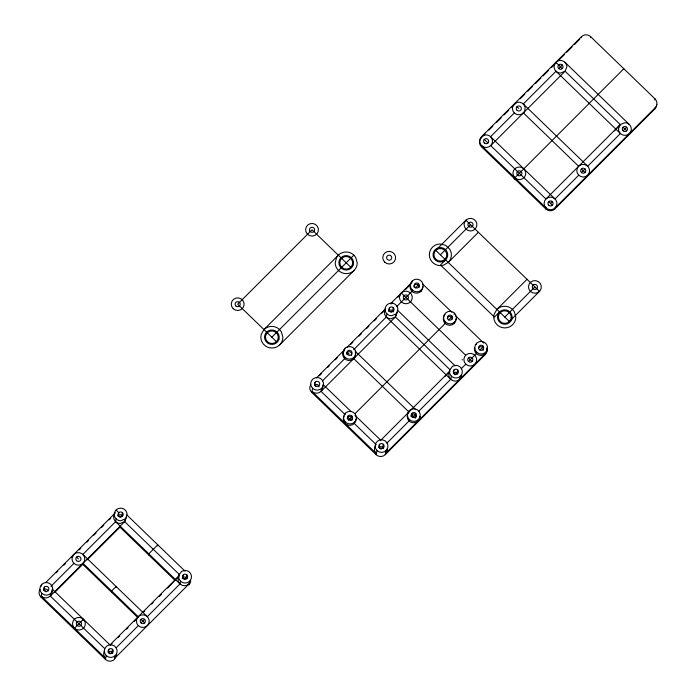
<?xml version="1.0" encoding="UTF-8"?>
<svg xmlns="http://www.w3.org/2000/svg" width="696" height="696" viewBox="0 0 696 696"><rect width="100%" height="100%" fill="white"/><g stroke="black" fill="none" stroke-linecap="round" stroke-linejoin="round"><path stroke-width="1.04" d="M126.489 517.172L124.662 521.643L50.312 596.046L104.765 648.672M178.246 577.845L178.046 579.481A6.429 6.316 12.3 0 0 189.077 583.9L114.718 658.303A6.429 6.316 12.3 0 0 116.545 653.822M397.233 312.487L395.406 316.958L321.056 391.361L345.094 414.59L345.39 413.224M448.99 373.16L448.798 374.796A6.429 6.316 12.3 0 0 455.297 381.086A6.429 6.316 12.3 0 0 461.648 374.735M462.196 359.44L462.196 360.023M41.308 586.241L41.708 584.414M115.319 655.562L114.501 659.33A6.429 6.316 12.3 0 1 105.409 659.373L40.994 597.116L41.821 593.349A6.429 6.316 12.3 0 1 44.561 582.761A6.429 6.316 12.3 0 1 52.531 590.469A6.429 6.316 12.3 0 1 41.821 593.349M44.466 587.085L43.865 589.825L46.075 591.957M50.312 596.046L50.904 593.305M54.793 591.557L54.575 592.583L82.772 564.36L82.998 563.334L138.208 616.7L137.982 617.726L82.772 564.36M87.487 558.845L87.261 559.871L119.947 527.168L120.173 526.133M83.207 620.258L83.433 619.231L74.455 628.21A6.429 6.316 12.3 0 1 77.204 617.63A6.429 6.316 12.3 0 1 85.173 625.33A6.429 6.316 12.3 0 1 74.455 628.21M180.586 581.203L179.986 583.944L147.3 616.656L82.885 554.399L115.571 521.687L116.171 518.946M122.453 512.665L121.852 515.405L120.06 517.198L118.224 515.423L118.816 512.682L116.058 510.011M114.457 514.066A6.429 6.316 12.3 0 0 120.138 523.523L124.662 521.643L127.081 514.431A6.429 6.316 12.3 0 0 120.573 508.141A6.429 6.316 12.3 0 0 114.231 514.492A6.429 6.316 12.3 0 0 120.739 520.782L125.263 518.903M111.412 592.044L111.638 591.008L116.119 586.519L115.901 587.554M105.409 659.373L106.227 655.606A6.429 6.316 12.3 0 1 108.976 645.018A6.429 6.316 12.3 0 1 116.945 652.717A6.429 6.316 12.3 0 1 106.227 655.606M112.517 649.316L111.917 652.056L110.125 653.857L108.28 652.074L108.88 649.333M148.587 554.842L148.814 553.807L157.783 544.829L157.557 545.855M175.383 579.498L175.157 580.525L119.947 527.168M183.231 574.931L182.63 577.671L184.475 579.455L186.267 577.654L186.867 574.913M189.669 581.16L188.851 584.927A6.429 6.316 12.3 0 0 190.678 580.447M486.826 348.47A6.429 6.316 12.3 0 1 485.234 354.586L385.245 454.645A6.429 6.316 12.3 0 1 376.153 454.688L311.747 392.431L312.643 388.325A6.429 6.316 12.3 0 1 315.384 377.737A6.429 6.316 12.3 0 1 323.353 385.436A6.429 6.316 12.3 0 1 312.643 388.325M316.088 386.558L314.618 385.14L315.288 382.052M321.056 391.361L321.726 388.281M344.842 348.392L344.546 349.757L316.419 377.902M344.955 357.326A6.429 6.316 12.3 0 0 355.673 354.438A6.429 6.316 12.3 0 0 347.704 346.738A6.429 6.316 12.3 0 0 344.955 357.326L344.659 358.692L322.474 380.895M354.046 357.283L353.742 358.649L408.961 412.006A6.429 6.316 12.3 0 0 411.171 422.307A6.429 6.316 12.3 0 0 419.984 416.425M345.207 423.525L345.503 422.159A6.429 6.316 12.3 0 1 348.252 411.571A6.429 6.316 12.3 0 1 356.221 419.27A6.429 6.316 12.3 0 1 345.503 422.159M348.148 415.886L347.852 417.261L350.923 420.227M351.785 415.869L351.489 417.243L348.496 420.236M354.595 422.115L354.29 423.481L376.266 444.718M353.629 349.714L386.324 317.002L386.993 313.922M389.638 307.649L388.968 310.738L390.195 311.921M393.275 307.632L392.605 310.72L391.404 311.912M385.201 309.381A6.429 6.316 12.3 0 0 390.891 318.829L395.406 316.958L397.903 309.398A6.429 6.316 12.3 0 0 391.404 303.108A6.429 6.316 12.3 0 0 385.053 309.459A6.429 6.316 12.3 0 0 391.561 315.749L396.085 313.879M412.145 281.045L411.849 282.411L390.726 303.543M376.153 454.688L377.058 450.573A6.429 6.316 12.3 0 1 379.798 439.985A6.429 6.316 12.3 0 1 387.768 447.693A6.429 6.316 12.3 0 1 377.058 450.573M412.258 289.98A6.429 6.316 12.3 0 0 422.977 287.091A6.429 6.316 12.3 0 0 415.007 279.392A6.429 6.316 12.3 0 0 412.258 289.98L411.962 291.346L396.816 306.501M380.251 448.572L379.024 447.389L379.703 444.309M383.339 444.292L382.661 447.371L380.869 449.164M418.54 283.69L418.244 285.064L415.373 287.935M385.245 454.645L386.141 450.53M421.045 291.302L421.35 289.936M409.257 410.64L408.961 412.006L449.868 371.064M409.37 419.575A6.429 6.316 12.3 0 0 420.088 416.695A6.429 6.316 12.3 0 0 412.119 408.987A6.429 6.316 12.3 0 0 409.37 419.575L409.074 420.95L386.889 443.143M412.015 413.311L411.719 414.677L415.399 418.235L415.695 416.869M415.651 413.293L415.355 414.659L412.363 417.652M418.157 420.906L418.461 419.531M481.284 137.756L481.51 136.729L581.499 36.67A6.429 6.316 12.3 0 1 590.591 36.627L655.006 98.884A6.429 6.316 12.3 0 1 655.119 107.819L654.893 108.846L554.903 208.904A6.429 6.316 12.3 0 1 545.812 208.948L481.397 146.691A6.429 6.316 12.3 0 1 481.284 137.756L485.103 133.936M481.397 146.691L481.623 145.664A6.429 6.316 12.3 0 1 484.373 135.085A6.429 6.316 12.3 0 1 492.342 142.784A6.429 6.316 12.3 0 1 481.623 145.664L546.038 207.921L545.812 208.948M445.492 322.1A6.429 6.316 12.3 0 0 456.211 319.212A6.429 6.316 12.3 0 0 448.241 311.512A6.429 6.316 12.3 0 0 445.492 322.1L445.196 323.466L354.943 413.789M451.774 315.81L451.478 317.185L448.607 320.056M454.175 314.488L454.471 313.122M454.288 323.423L454.584 322.057M418.801 411.205L450.738 379.259L451.408 376.171M457.69 369.889L457.02 372.969L455.219 374.77L453.383 372.986L454.053 369.907M459.821 379.216L460.491 376.127M476.255 344.668L476.56 343.293M476.673 352.228A6.429 6.316 12.3 0 0 487.383 349.349A6.429 6.316 12.3 0 0 479.413 341.64A6.429 6.316 12.3 0 0 476.673 352.228L476.368 353.603L468.486 361.485A2.575 2.523 12.3 0 1 469.591 357.257A2.575 2.523 12.3 0 1 472.775 360.337A2.575 2.523 12.3 0 1 468.486 361.485M514.64 178.82L514.866 177.784A6.429 6.316 12.3 0 1 517.606 167.205A6.429 6.316 12.3 0 1 525.576 174.905A6.429 6.316 12.3 0 1 514.866 177.784L623.825 68.747M482.954 345.947L482.659 347.313L479.779 350.184M485.234 354.586L485.756 352.185M581.282 37.697L581.499 36.67M590.365 37.654L590.591 36.627M554.903 208.904L555.13 207.878L655.119 107.819M654.779 99.911L655.006 98.884M263.975 329.582L261.183 334.454L260.843 337.264A11.023 10.823 12.3 0 0 271.997 348.043A11.023 10.823 12.3 0 0 282.88 337.16L281.332 331.748L279.557 329.512A11.023 10.823 12.3 0 0 263.975 329.582L338.326 255.18A11.023 10.823 12.3 0 1 353.907 255.11L355.682 257.346L357.231 262.757A11.023 10.823 12.3 0 1 346.356 273.641A11.023 10.823 12.3 0 1 335.194 262.862L336.603 257.433L338.326 255.18M620.275 124.584L618.448 129.056A6.429 6.316 12.3 0 0 624.956 135.346A6.429 6.316 12.3 0 0 631.307 128.995A6.429 6.316 12.3 0 0 624.799 122.705L620.275 124.584L545.925 198.978L490.715 145.621L565.065 71.218L566.892 66.746A6.429 6.316 12.3 0 0 560.384 60.456A6.429 6.316 12.3 0 0 554.042 66.807A6.429 6.316 12.3 0 0 560.55 73.097L565.065 71.218L620.275 124.584L614.385 130.935M496.892 309.442L494.108 314.305L493.768 317.115A11.023 10.823 12.3 0 0 504.922 327.894A11.023 10.823 12.3 0 0 515.797 317.011L514.248 311.599L512.473 309.363A11.023 10.823 12.3 0 0 496.892 309.442L527.02 279.296M170.303 585.327L179.133 575.801M444.735 376.675L449.886 371.116M444.779 260.617A7.351 7.212 12.3 0 1 433.973 258.312A7.351 7.212 12.3 0 1 437.627 248.089L439.481 247.637A7.351 7.212 12.3 0 1 444.901 249.159L446.24 250.516A7.351 7.212 12.3 0 1 446.153 259.303L440.455 264.976L494.395 317.106L499.519 311.982M271.858 337.212L353.907 255.11M488.923 130.117L492.733 126.298M496.553 122.479L501.129 117.902M504.182 114.84L508.767 110.264M511.821 107.21L516.397 102.625M520.216 98.806L524.793 94.221M527.846 91.167L532.431 86.582M535.485 83.529L540.827 78.178M543.115 75.89L548.457 70.54M551.51 67.486L556.087 62.91M559.14 59.847L564.482 54.505M566.779 52.209L572.121 46.867M574.409 44.57L579.751 39.228M279.749 344.833L354.099 270.431M514.318 112.952A6.429 6.316 12.3 0 1 517.058 102.373A6.429 6.316 12.3 0 1 525.028 110.072A6.429 6.316 12.3 0 1 514.318 112.952L490.602 136.686L555.008 198.943L578.724 175.209A6.429 6.316 12.3 0 0 589.442 172.321A6.429 6.316 12.3 0 0 581.473 164.621A6.429 6.316 12.3 0 0 578.724 175.209M558.67 68.573A2.575 2.523 12.3 0 0 562.96 67.416A2.575 2.523 12.3 0 0 559.767 64.337A2.575 2.523 12.3 0 0 558.67 68.573L562.264 64.98M45.666 582.587L115.458 512.752M56.211 572.843L57.751 571.312M63.875 565.169L65.415 563.638M71.54 557.505L73.08 555.965M79.213 549.831L80.745 548.3M86.878 542.158L88.409 540.627M93.777 535.259L96.074 532.953M101.442 527.585L103.739 525.289M109.107 519.921L110.638 518.381M50.956 586.345L73.915 563.377A6.429 6.316 12.3 0 0 84.625 560.497A6.429 6.316 12.3 0 0 76.656 552.798A6.429 6.316 12.3 0 0 73.915 563.377M346.817 347.487L385.454 308.824M319.264 375.857L321.552 373.569M327.659 367.453L329.191 365.931M335.289 359.823L337.586 357.526M342.928 352.185L344.45 350.654M350.558 344.546L352.846 342.249M358.953 336.142L361.241 333.854M366.592 328.503L368.88 326.215M374.222 320.865L376.51 318.577M381.852 313.226L384.905 310.172M391.013 304.065L392.544 302.534M397.886 297.192L400.174 294.895M405.516 289.553L410.092 284.969M440.368 254.806L470.496 224.66M448.328 262.357A11.023 10.823 12.3 0 0 449.781 249.255L445.666 245.349L440.124 243.974A11.023 10.823 12.3 0 0 429.354 254.962A11.023 10.823 12.3 0 0 440.611 265.637L443.456 265.228L448.328 262.357L478.378 232.281M550.527 203.432L552.32 201.631M581.421 172.512A2.575 2.523 12.3 0 0 585.701 171.364A2.575 2.523 12.3 0 0 582.517 168.275A2.575 2.523 12.3 0 0 581.421 172.512L585.005 168.919M623.085 130.822A2.575 2.523 12.3 0 0 627.366 129.665A2.575 2.523 12.3 0 0 624.182 126.585A2.575 2.523 12.3 0 0 623.085 130.822L626.67 127.229M179.124 575.757L110.003 644.914L52.496 589.338M110.542 645.183L112.065 643.661M118.163 637.553L119.695 636.031M126.55 629.167L128.073 627.635M134.171 621.537L135.703 620.014M143.228 612.471L144.751 610.949M151.597 604.102L153.111 602.579M159.193 596.498L161.481 594.219M167.562 588.129L169.841 585.849M116.136 647.828L138.321 625.634A6.429 6.316 12.3 0 0 149.04 622.746A6.429 6.316 12.3 0 0 141.071 615.047A6.429 6.316 12.3 0 0 138.321 625.634M141.018 622.937A2.575 2.523 12.3 0 0 145.299 621.78A2.575 2.523 12.3 0 0 142.114 618.701A2.575 2.523 12.3 0 0 141.018 622.937L144.603 619.344M408.195 412.772L380.755 440.229L354.96 415.303M504.783 317.063L534.902 286.917M461.23 368.75L465.798 364.182A6.429 6.316 12.3 0 0 476.508 361.302A6.429 6.316 12.3 0 0 468.538 353.594A6.429 6.316 12.3 0 0 465.798 364.182M485.46 353.559L385.471 453.618A6.429 6.316 12.3 0 0 387.298 449.137M564.952 62.283L629.367 124.541M555.86 62.327L562.307 68.556M623.033 127.246L626.713 130.804M516.963 106.688L518.798 108.463M523.401 112.909L578.611 166.274M581.377 168.937L585.058 172.495M484.268 139.4L487.957 142.958M548.683 201.649L552.363 205.207M422.481 283.864L451.852 312.252M455.732 315.993L483.79 343.111M401.27 292.999L465.685 355.247M468.443 357.918L472.123 361.468M397.616 310.268L455.027 365.757M350.819 267.255L312.034 229.776L237.684 304.178L276.46 341.658M395.406 316.958L449.842 369.567M386.324 317.002L450.738 379.259M355.169 351.193L415.747 409.744M347.304 352.428L349.148 354.203M323.24 384.653L351.08 411.553M126.863 514.953L185.066 571.198M124.662 521.643L179.089 574.252M115.571 521.687L179.986 583.944M76.56 557.113L78.396 558.888M140.966 619.362L144.646 622.92M314.618 385.14A2.575 2.523 12.3 0 1 319.029 386.906M379.024 447.389A2.575 2.523 12.3 0 1 383.339 448.502M375.266 446.032A6.429 6.316 12.3 0 0 376.379 453.662L311.973 391.404A6.429 6.316 12.3 0 0 322.639 385.253M422.872 286.83A6.429 6.316 12.3 0 1 414.86 292.973A6.429 6.316 12.3 0 1 410.84 283.724M355.334 352.541A6.429 6.316 12.3 0 1 348.383 360.476A6.429 6.316 12.3 0 1 343.537 351.071M487.043 347.443A6.429 6.316 12.3 0 1 480.936 355.43A6.429 6.316 12.3 0 1 474.628 347.504M311.747 392.431A6.429 6.316 12.3 0 1 310.625 384.81M356.117 419.009A6.429 6.316 12.3 0 1 348.104 425.152A6.429 6.316 12.3 0 1 344.085 415.904M453.383 372.986A2.575 2.523 12.3 0 1 457.698 374.1M388.568 311.26A2.575 2.523 12.3 0 1 393.284 311.851M346.573 354.22A2.575 2.523 12.3 0 1 349.784 351.758A2.575 2.523 12.3 0 1 351.384 355.456M410.988 416.469A2.575 2.523 12.3 0 1 413.859 413.946A2.575 2.523 12.3 0 1 416.051 417.095M347.2 418.392A2.575 2.523 12.3 0 1 350.645 416.695A2.575 2.523 12.3 0 1 351.932 420.288M483.355 349.749A2.575 2.523 12.3 0 1 483.102 350.366M478.613 347.861A2.575 2.523 12.3 0 1 483.433 349.096M456.106 318.951A6.429 6.316 12.3 0 1 447.302 324.832A6.429 6.316 12.3 0 1 445.083 314.531M413.876 286.874A2.575 2.523 12.3 0 1 416.747 284.351A2.575 2.523 12.3 0 1 418.94 287.5M447.189 318.342A2.575 2.523 12.3 0 1 452.252 318.968M104.513 650.716A6.429 6.316 12.3 0 0 105.635 658.346L41.221 596.089A6.429 6.316 12.3 0 0 51.895 589.938M182.23 578.202A2.575 2.523 12.3 0 1 186.946 578.785M117.815 515.945A2.575 2.523 12.3 0 1 122.531 516.536M108.28 652.074A2.575 2.523 12.3 0 1 112.595 653.187M40.994 597.116A6.429 6.316 12.3 0 1 39.881 589.495M43.465 590.347A2.575 2.523 12.3 0 1 48.181 590.939M515.98 179.812A6.429 6.316 12.3 0 1 513.605 177.515M656.72 104.365A6.429 6.316 12.3 0 1 654.893 108.846M178.846 575.105L178.646 576.74A6.429 6.316 12.3 0 0 185.153 583.03A6.429 6.316 12.3 0 0 191.496 576.679A6.429 6.316 12.3 0 0 184.988 570.389L181.786 571.251L178.846 575.105M449.668 370.081L449.468 371.716A6.429 6.316 12.3 0 0 455.976 377.998A6.429 6.316 12.3 0 0 462.318 371.655A6.429 6.316 12.3 0 0 455.81 365.365L452.609 366.226L449.668 370.081M278.983 339.048L278.269 340.788A7.351 7.212 12.3 0 1 265.898 341.379A7.351 7.212 12.3 0 1 270.492 330.104A7.351 7.212 12.3 0 1 278.983 339.048M353.333 264.645L352.62 266.385A7.351 7.212 12.3 0 1 340.248 266.977A7.351 7.212 12.3 0 1 344.851 255.702A7.351 7.212 12.3 0 1 353.333 264.645M511.899 318.899L511.186 320.639A7.351 7.212 12.3 0 1 498.815 321.23A7.351 7.212 12.3 0 1 503.417 309.955A7.351 7.212 12.3 0 1 511.899 318.899M555.982 71.262L523.288 103.974L587.702 166.231L620.388 133.519L555.982 71.262M465.894 220.214L435.766 250.36L509.385 321.509L539.504 291.363L465.894 220.214M404.08 299.236A2.575 2.523 12.3 0 0 408.361 298.079A2.575 2.523 12.3 0 0 405.176 295A2.575 2.523 12.3 0 0 404.08 299.236M401.383 301.933A6.429 6.316 12.3 0 0 412.102 299.045A6.429 6.316 12.3 0 0 404.132 291.346A6.429 6.316 12.3 0 0 401.383 301.933M466.007 229.149A6.429 6.316 12.3 0 0 476.725 226.27A6.429 6.316 12.3 0 0 468.756 218.57A6.429 6.316 12.3 0 0 466.007 229.149M468.695 226.461A2.575 2.523 12.3 0 0 472.984 225.304A2.575 2.523 12.3 0 0 469.8 222.224A2.575 2.523 12.3 0 0 468.695 226.461M530.422 291.406A6.429 6.316 12.3 0 0 541.131 288.518A6.429 6.316 12.3 0 0 533.162 280.819A6.429 6.316 12.3 0 0 530.422 291.406M435.879 259.295A6.429 6.316 12.3 0 0 446.597 256.415A6.429 6.316 12.3 0 0 438.628 248.716A6.429 6.316 12.3 0 0 435.879 259.295M379.746 447.885A2.575 2.523 12.3 0 0 384.035 446.728A2.575 2.523 12.3 0 0 380.842 443.648A2.575 2.523 12.3 0 0 379.746 447.885M500.293 321.552A6.429 6.316 12.3 0 0 511.012 318.664A6.429 6.316 12.3 0 0 503.043 310.964A6.429 6.316 12.3 0 0 500.293 321.552M315.332 385.627A2.575 2.523 12.3 0 0 319.621 384.479A2.575 2.523 12.3 0 0 316.428 381.391A2.575 2.523 12.3 0 0 315.332 385.627M454.097 373.482A2.575 2.523 12.3 0 0 458.386 372.325A2.575 2.523 12.3 0 0 455.193 369.245A2.575 2.523 12.3 0 0 454.097 373.482M389.682 311.225A2.575 2.523 12.3 0 0 393.971 310.077A2.575 2.523 12.3 0 0 390.787 306.988A2.575 2.523 12.3 0 0 389.682 311.225M267.377 341.701A6.429 6.316 12.3 0 0 278.087 338.813A6.429 6.316 12.3 0 0 270.118 331.113A6.429 6.316 12.3 0 0 267.377 341.701M341.727 267.299A6.429 6.316 12.3 0 0 352.446 264.41A6.429 6.316 12.3 0 0 344.476 256.711A6.429 6.316 12.3 0 0 341.727 267.299M347.652 354.629A2.575 2.523 12.3 0 0 351.932 353.481A2.575 2.523 12.3 0 0 348.748 350.392A2.575 2.523 12.3 0 0 347.652 354.629M412.058 416.878A2.575 2.523 12.3 0 0 416.347 415.73A2.575 2.523 12.3 0 0 413.163 412.65A2.575 2.523 12.3 0 0 412.058 416.878M307.545 234.265A6.429 6.316 12.3 0 0 318.263 231.385A6.429 6.316 12.3 0 0 310.294 223.677A6.429 6.316 12.3 0 0 307.545 234.265M233.195 308.667A6.429 6.316 12.3 0 0 243.913 305.779A6.429 6.316 12.3 0 0 235.944 298.079A6.429 6.316 12.3 0 0 233.195 308.667M235.892 305.97A2.575 2.523 12.3 0 0 240.172 304.822A2.575 2.523 12.3 0 0 236.988 301.742A2.575 2.523 12.3 0 0 235.892 305.97M384.705 262.166A6.429 6.316 12.3 0 0 395.424 259.286A6.429 6.316 12.3 0 0 387.454 251.587A6.429 6.316 12.3 0 0 384.705 262.166M387.394 259.478A2.575 2.523 12.3 0 0 391.683 258.32A2.575 2.523 12.3 0 0 388.499 255.241A2.575 2.523 12.3 0 0 387.394 259.478M414.955 287.283A2.575 2.523 12.3 0 0 419.236 286.134A2.575 2.523 12.3 0 0 416.051 283.046A2.575 2.523 12.3 0 0 414.955 287.283M479.361 349.54A2.575 2.523 12.3 0 0 483.65 348.383A2.575 2.523 12.3 0 0 480.466 345.303A2.575 2.523 12.3 0 0 479.361 349.54M448.189 319.403A2.575 2.523 12.3 0 0 452.47 318.255A2.575 2.523 12.3 0 0 449.285 315.175A2.575 2.523 12.3 0 0 448.189 319.403M348.2 419.462A2.575 2.523 12.3 0 0 352.481 418.313A2.575 2.523 12.3 0 0 349.296 415.234A2.575 2.523 12.3 0 0 348.2 419.462M310.242 231.568A2.575 2.523 12.3 0 0 314.531 230.42A2.575 2.523 12.3 0 0 311.338 227.34A2.575 2.523 12.3 0 0 310.242 231.568M533.11 288.709A2.575 2.523 12.3 0 0 537.399 287.561A2.575 2.523 12.3 0 0 534.206 284.473A2.575 2.523 12.3 0 0 533.11 288.709M77.152 625.521A2.575 2.523 12.3 0 0 81.432 624.364A2.575 2.523 12.3 0 0 78.248 621.284A2.575 2.523 12.3 0 0 77.152 625.521M183.274 578.507A2.575 2.523 12.3 0 0 187.563 577.349A2.575 2.523 12.3 0 0 184.37 574.27A2.575 2.523 12.3 0 0 183.274 578.507M118.859 516.258A2.575 2.523 12.3 0 0 123.149 515.101A2.575 2.523 12.3 0 0 119.964 512.021A2.575 2.523 12.3 0 0 118.859 516.258M76.603 560.689A2.575 2.523 12.3 0 0 80.893 559.532A2.575 2.523 12.3 0 0 77.7 556.452A2.575 2.523 12.3 0 0 76.603 560.689M108.924 652.909A2.575 2.523 12.3 0 0 113.213 651.752A2.575 2.523 12.3 0 0 110.02 648.672A2.575 2.523 12.3 0 0 108.924 652.909M44.509 590.66A2.575 2.523 12.3 0 0 48.798 589.503A2.575 2.523 12.3 0 0 45.605 586.423A2.575 2.523 12.3 0 0 44.509 590.66M517.554 175.096A2.575 2.523 12.3 0 0 521.843 173.939A2.575 2.523 12.3 0 0 518.65 170.859A2.575 2.523 12.3 0 0 517.554 175.096M546.038 207.921A6.429 6.316 12.3 0 0 556.757 205.033A6.429 6.316 12.3 0 0 548.787 197.333A6.429 6.316 12.3 0 0 546.038 207.921M548.726 205.224A2.575 2.523 12.3 0 0 553.015 204.067A2.575 2.523 12.3 0 0 549.831 200.987A2.575 2.523 12.3 0 0 548.726 205.224M484.32 142.976A2.575 2.523 12.3 0 0 488.601 141.819A2.575 2.523 12.3 0 0 485.417 138.739A2.575 2.523 12.3 0 0 484.32 142.976M517.006 110.264A2.575 2.523 12.3 0 0 521.295 109.107A2.575 2.523 12.3 0 0 518.102 106.027A2.575 2.523 12.3 0 0 517.006 110.264"/></g></svg>
